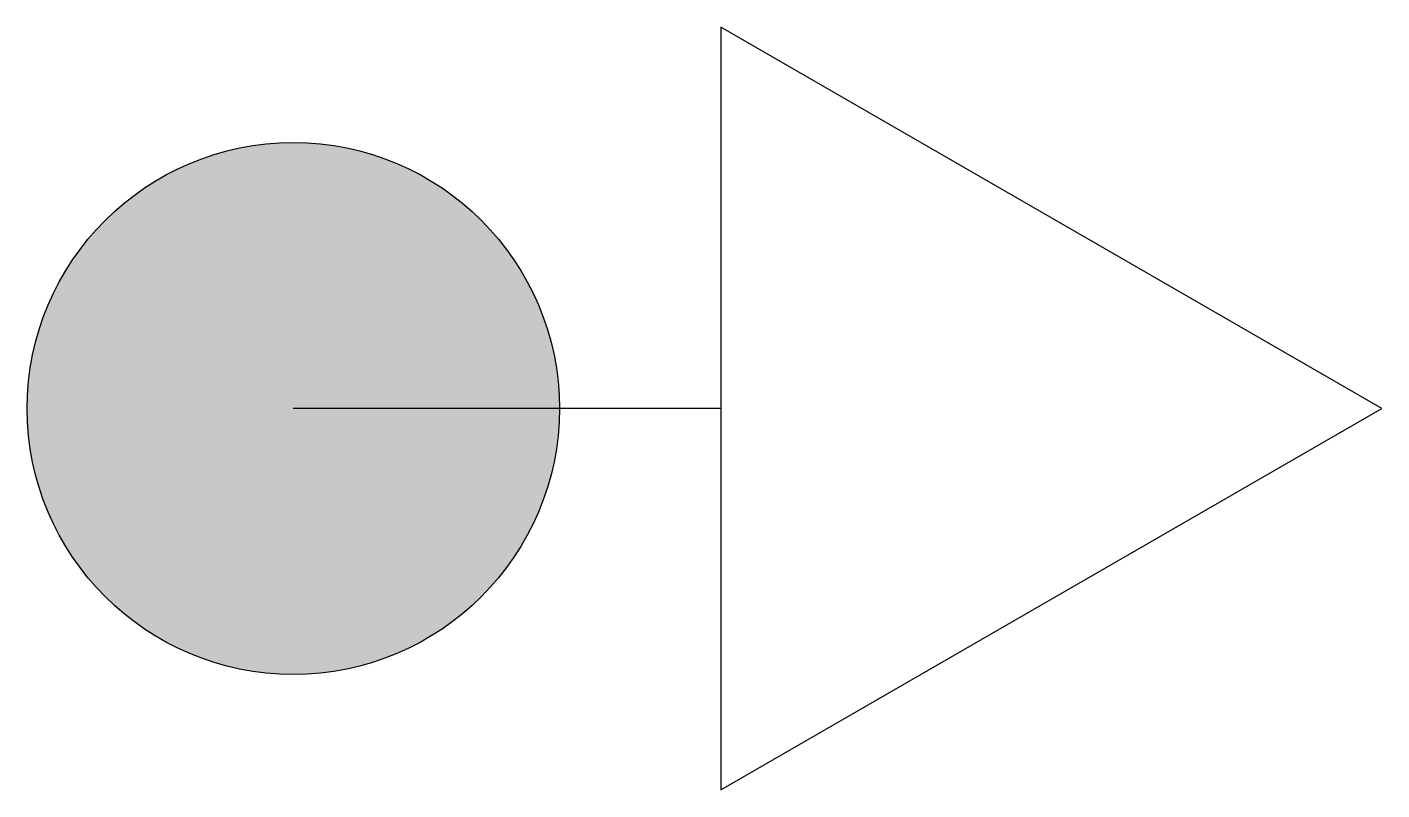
# Model space of a CAD drawing. Extents: x -0.7 to 2.86, y -1 to 1.
import ezdxf

# ---------------------------------------------------------------- set-up
doc = ezdxf.new("R2010")
doc.units = 0
doc.layers.get('0').update_dxf_attribs({"lineweight": 25})

msp = doc.modelspace()

# ---------------------------------------------------------------- hatches: boundary and pattern name
h = msp.add_hatch(color=256)
h.dxf.hatch_style = 1
edge = h.paths.add_edge_path()
edge.add_arc((0, 0), 0.7, 0, 360)

# ---------------------------------------------------------------- linework, layer by layer
msp.add_line((1.1246, 0), (0, 0))
msp.add_lwpolyline([(2.8634, 0), (1.1246, 1.0039), (1.1246, -1.0039)], close=True)
msp.add_circle((0, 0), 0.7)

doc.saveas('drawing.dxf')
